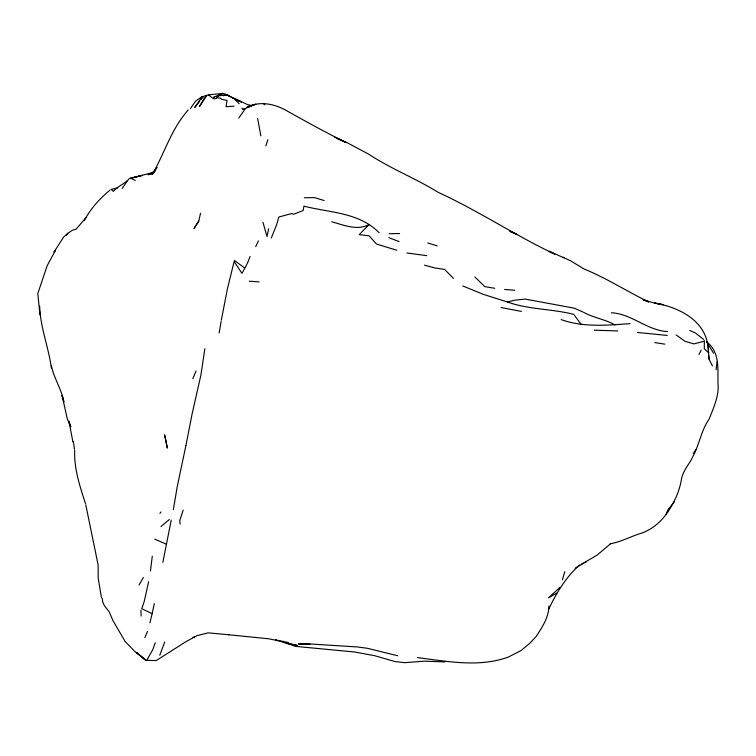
<?xml version="1.0" encoding="UTF-8"?>
<svg xmlns="http://www.w3.org/2000/svg" width="756" height="756" viewBox="0 0 756 756"><rect width="100%" height="100%" fill="white"/><g stroke="black" fill="none" stroke-linecap="round" stroke-linejoin="round"><path stroke-width="1.13" d="M704.346 340.569L704.299 348.667L707.777 352.154M548.894 605.953C548.847 617.463 542.099 627.31 536.089 636.609M39.671 306.189C40.21 327.216 48.686 347.259 51.351 368.068M152.287 556.189L150.435 571.082M716.055 369.797L717.104 361.831M204.867 348.696L200.935 374.881L192.128 413.853L185.929 445.482M221.31 320.251L227.339 289.132L234.133 261.491L241.967 273.398L247.514 263.041L250.113 256.473M173.341 509.686L177.273 486.429L185.863 445.785M219.145 333.018L221.121 321.47M223.266 95.747L226.413 94.5L222.85 93.375L214.061 97.089L213.768 98.819L215.923 98.649L218.011 95.993L226.413 94.5L238.641 100.954M171.225 520.156L162.833 562.37M148.63 581.629L144.264 601.389L141.759 608.722L152.145 613.655L149.877 622.906M268.673 228.69L267.019 236.562L262.946 222.283M152.145 613.655L154.309 603.619M200.538 213.23L198.743 221.092L193.98 228.539L198.79 221.13M562.388 579.89L564.779 571.63M164.732 641.986L159.771 655.235M183.16 510.149L179.682 520.96L180.193 524.097M265.829 145.87L267.86 139.69M155.282 642.723L152.74 649.744L147.127 659.582M271.262 238.074L276.479 225.127L278.888 217L291.636 213.57L293.555 214.26L303.147 210.555L303.893 206.142C329.559 212.738 359.317 212.332 379.096 232.725M610.262 543.762C621.432 541.882 631.336 536.051 641.967 533.037C651.681 529.361 659.912 522.831 666.017 514.449C673.851 503.77 679.502 491.721 681.591 478.51C683.348 469.882 689.841 463.702 693.224 455.802C699.536 443.961 701.322 430.145 709.119 419.117C713.04 409.062 717.803 398.875 718.2 387.951C717.028 371.659 721.385 353.137 706.463 341.636L713.579 353.241M192.808 378.671L196.05 371.007M144.878 637.582L147.524 631.43M255.726 246.607L258.42 240.843M666.017 514.449L668.587 509.128L674.239 501.804M667.047 512.284L668.587 509.128M548.544 609.582C556.236 593.129 566.074 576.904 579.72 564.874M698.969 354.479L701.181 350.123M218.011 95.993L217.066 97.826L220.525 98.129L221.508 99.282L227.036 100.397L226.063 106.719L234.001 106.171M139.019 584.993L143.385 577.499M84.37 220.412C90.767 208.505 99.669 198.601 110.064 190.03M693.365 453.411L695.822 449.697M122.255 188.414L127.273 181.005M190.446 108.533L195.577 101.134L202.041 96.768L208.42 94.897L222.85 93.375L217 96.39M238.773 118.087L245.294 108.703L243.167 109.384L241.807 108.155M214.061 97.089L213.107 98.403L208.42 94.897M159.96 513.333L160.99 511.925M155.783 169.769L152.372 174.296C163.079 155.745 169.627 134.681 182.413 117.18L188.112 109.856M199.697 101.162L194.746 107.484L199.886 100.085L203.232 96.645L201.105 99.357M66.207 235.286L67.851 233.283L72.292 230.287L76.091 229.162L86.071 217.567M157.191 167.577L150.983 174.579M55.396 250.425L47.184 265.696L37.8 293.526L39.973 314.846M55.538 250.378L53.988 252.079L63.551 237.186L67.851 233.283M135.305 180.457L130.779 178.255L153.95 172.217M535.569 637.195L529.266 643.772L520.978 650.595L508.249 657.087C479.049 667.718 447.212 661.368 417.321 657.578M559.913 587.412L548.554 597.807L557.002 592.94M610.593 543.706L597.136 555.093L584.435 562.511M161.009 526.488L169.363 519.533M200.019 98.365L202.041 96.768M648.667 301.937C626.989 291.4 606.652 278.189 584.199 269.051L570.411 260.688L549.206 251.304L554.819 254.196C515.044 235.371 478.397 210.801 438.357 192.43L438.121 192.298C415.62 178.331 390.739 168.749 368.644 154.158L347.722 142.997L337.403 138.528L346.267 142.553C326.772 133.056 307.768 122.491 288.811 111.945C276.507 104.3 259.866 100.028 246.617 107.617L251.323 105.764M228.964 634.766L208.098 632.857L196.825 635.73L185.844 641.731L156.209 660.574L145.917 660.347L135.305 651.937L125.364 641.731M575.165 568.191L586.476 561.661M581.61 563.929L583.49 562.984M243.167 109.384L251.833 105.585M193.045 637.421L195.095 636.552M154.98 171.281L148.044 174.74L150.094 174.05M250.708 106.114L255.821 104.233L252.258 105.386M703.505 341.362L694.055 343.885L685.229 341.476L676.233 335.04M462.757 285.938L483.33 294.349L507.503 302.022L514.534 300.198L525.25 299.102L574.22 308.174L583.32 312.171M130.779 178.255L142.232 175.297M225.685 95.398L227.452 94.972L232.706 98.015M141.996 175.553L129.437 178.473C125.146 183.925 117.728 185.881 113.381 191.372L111.123 189.35L117.794 187.913M630.022 323.625C607.153 325.307 583.131 327.509 561.179 319.599M389.151 233.698L399.574 233.538M304.299 197.732L314.694 197.637L324.144 200.548M444.859 661.878L424.352 661.16L404.781 662.681L394.868 661.538L374.617 655.679L354.621 651.993L295.341 646.361L286.118 642.902M617.756 330.948L594.188 330.183M310.045 644.301L298.459 643.942L308.306 643.847L357.418 646.956L367.35 648.289L397.561 655.726M228.246 634.709L268.437 638.754L278.199 640.691L275.571 639.841L287.611 643.706L297.429 645.444L290.701 643.847M249.291 281.204L259.138 281.903M637.469 332.46L667.132 335.437M504.649 289.482L514.77 290.266M426.753 255.66L406.889 252.958M521.366 311.396L501.086 307.541M654.838 342.562L664.808 344.16M494.66 288.291L484.813 286.628L474.815 276.951M611.349 312.748C631.903 313.816 646.985 330.476 667.605 331.61M251.228 105.415L247.713 104.668L232.423 97.543L241.381 102.032L233.736 98.393L239.161 103.714M278.491 640.436L288.527 642.609M424.522 265.148L434.624 267.907L444.575 269.41L453.439 278.312M396.787 250.236L376.479 244.046L369.108 235.815L359.204 234.653L368.937 224.655C357.144 230.901 343.564 225.023 331.723 221.763M427.707 242.941L437.148 245.87M507.503 302.022C528.831 309.676 551.88 308.769 573.71 314.354L581.336 324.626M248.412 106.246L249.792 106.719M388.868 237.677L399.121 241.599M648.506 301.899L643.139 299.754L653.278 302.74L663.286 304.725L654.639 303.118C676.544 306.681 702.494 318.607 707.361 342.638M584.076 312.578C593.895 317.898 605.395 319.391 614.959 324.948M154.715 539.151L166.377 544.197M689.746 330.457L695.388 332.952L703.694 339.472M334.71 137.157L346.267 142.553M563.135 257.248L564.08 257.701M234.379 260.433L244.717 268.011M227.452 94.972L229.21 96.296M263.872 104.12L264.836 104.848M125.118 641.466L112.956 620.6L109.185 611.793L104.337 605.613L102.674 601.7L102.249 598.459M708.75 355.67L708.967 359.062L712.417 365.866M70.639 426.724L67.265 418.739L62.03 395.369L63.882 401.937C61.586 389.264 53.846 378.161 51.408 365.791M70.847 426.63L69.004 421.508L72.935 442.071M85.456 503.553C79.871 486.221 73.984 468.881 74.693 450.415M85.759 504.715L98.148 565.063L98.186 577.99L101.474 597.807M257.654 118.503L260.839 135.938M74.494 449.319L73.389 441.627M708.599 353.411L708.003 344.367L708.967 359.062M140.966 610.29L141.126 616.055M204.073 99.008L199.489 106.483L206.52 95.634L204.073 99.008M514.751 233.377L509.846 231.317L516.726 234.322L514.751 233.377M145.917 660.347L136.467 652.428L145.917 660.347M166.046 441.466L164.61 434.804L167.322 448.091L166.046 441.466"/></g></svg>
